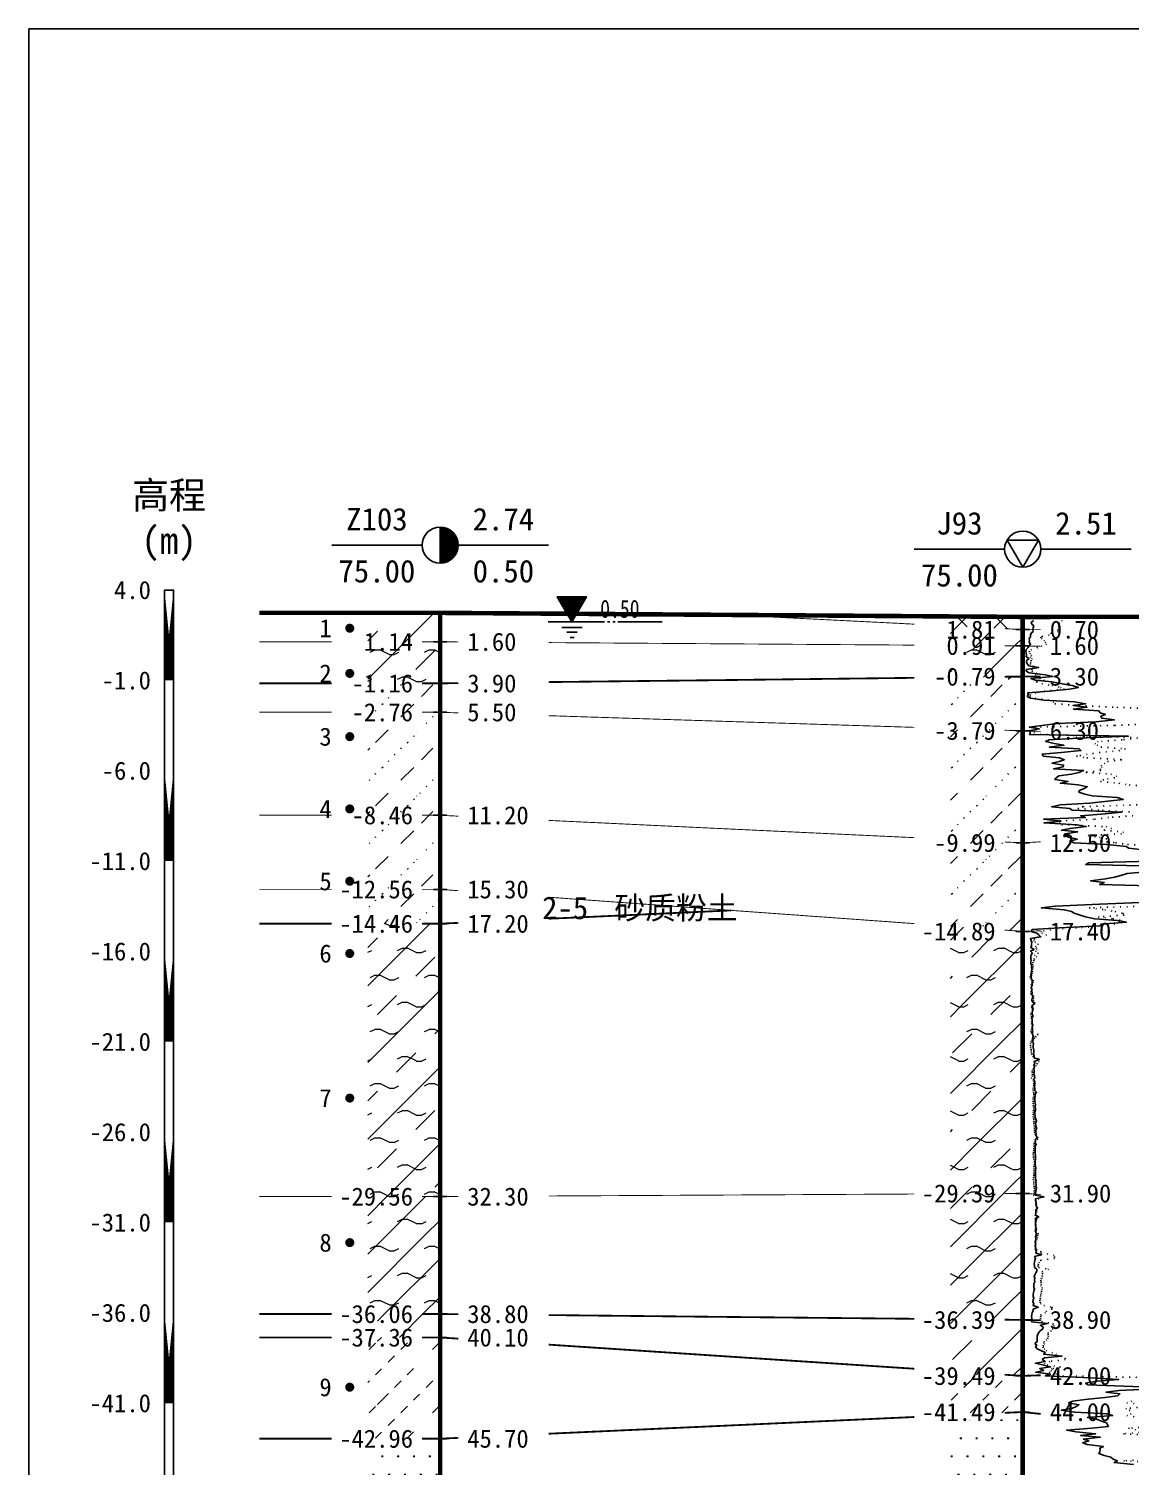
# Model space of a CAD drawing. Extents: x -37 to 3540, y -1485 to 297.
# Drawn here: x 2160.1 to 2281.9, y -1065.1 to -906 of the extents above; entities that cross this region are included whole.
import ezdxf
from ezdxf.enums import TextEntityAlignment as Align

# ---------------------------------------------------------------- set-up
doc = ezdxf.new("R2010")
doc.units = 0
doc.linetypes.add('DOT', pattern=[6.35, 0, -6.35])
doc.layers.get('0').update_dxf_attribs({"linetype": 'CONTINUOUS'})
for name, color, linetype in [('CURVE', 200, 'CONTINUOUS'), ('FRAME', 7, 'CONTINUOUS'), ('HOLE', 41, 'CONTINUOUS'), ('RULER', 7, 'CONTINUOUS'), ('SAMPLE', 1, 'CONTINUOUS'), ('STRATUM', 241, 'CONTINUOUS')]:
    doc.layers.add(name, color=color, linetype=linetype)
doc.layers.add('HATCH', color=7, linetype='CONTINUOUS', lineweight=13)
doc.styles.add('ST', font='')
doc.styles.get('ST').set_extended_font_data('SimSun')
pattern_1 = [(45, (2352.4367, -1188), (-4.24264, 4.24264), [10, 0]), (45, (2353.4977, -1191.182), (-2.12132, 6.36396), [3, -3])]
pattern_2 = [(45, (2352.4367, -1188), (-4.24264, 4.24264), [10, 0]), (45, (2353.4977, -1191.182), (-2.12132, 6.36396), [3, -3]), (26.565, (2353.5108, -1188.2536), (5.999823, 5.999812), [0.567, -12.849]), (0, (2352.944, -1188.2536), (0, 6), [0.567, -5.433]), (26.565, (2350.8554, -1188), (5.999823, 5.999812), [0.567, -12.849]), (0, (2351.3625, -1187.7464), (0, 6), [0.567, -5.433]), (153.435, (2352.9438, -1188.2536), (-5.999818, -5e-06), [1.134, -12.2826]), (26.565, (2356.5108, -1185.2536), (5.999823, 5.999812), [0.567, -12.849]), (0, (2355.944, -1185.2536), (0, 6), [0.567, -5.433]), (26.565, (2353.8554, -1185), (5.999823, 5.999812), [0.567, -12.849]), (0, (2354.3625, -1184.7464), (0, 6), [0.567, -5.433]), (153.435, (2355.9438, -1185.2536), (-5.999818, -5e-06), [1.134, -12.2826])]
pattern_3 = [(45, (2352.4367, -1188), (-7e-07, 6.99998), [1.97196, -7.92754]), (45, (2355.2495, -1185.171), (-7e-07, 6.99998), [1.99367, -7.90583]), (45, (2357.504, -1182.918), (-7e-07, 6.99998), [1.81361, -8.08588]), (26.565, (2352.4367, -1184.5), (7, 7), [0.0965, -15.55598]), (36.8699, (2353.1367, -1183.8), (7, 7), [0.19775, -34.80225]), (315, (2355.9367, -1181.024), (6.99998, 1e-06), [0.03305, -9.86644]), (26.565, (2355.9367, -1188), (7, 7), [0.14475, -15.50773]), (26.565, (2356.6367, -1187.3), (7, 7), [0.10528, -15.5472]), (90, (2356.987, -1186.95), (-7, -5e-07), [0.02877, -6.97123]), (26.565, (2357.3367, -1186.6), (7, 7), [0.091, -31.21394]), (36.8699, (2358.0367, -1185.9), (7, 7), [0.1107, -34.8893]), (45, (2358.7367, -1185.2), (-2e-07, 6.99998), [0.10911, -9.79038]), (315, (2359.351, -1184.452), (6.99998, 1e-06), [0.03305, -9.86644]), (36.8699, (2353.8367, -1183.1), (7, 7), [0.10224, -34.89776]), (53.1301, (2354.5367, -1182.4), (14, 21), [0.13438, -34.86562]), (53.1301, (2355.2367, -1181.7), (14, 21), [0.12625, -34.87375])]
pattern_4 = [(45, (2352.4367, -1188), (-2.12132, 2.12132), [10, 0]), (26.565, (2353.5108, -1188.2536), (5.999823, 5.999812), [0.567, -12.849]), (0, (2352.944, -1188.2536), (0, 6), [0.567, -5.433]), (26.565, (2350.8554, -1188), (5.999823, 5.999812), [0.567, -12.849]), (0, (2351.3625, -1187.7464), (0, 6), [0.567, -5.433]), (153.435, (2352.9438, -1188.2536), (-5.999818, -5e-06), [1.134, -12.2826]), (26.565, (2356.5108, -1185.2536), (5.999823, 5.999812), [0.567, -12.849]), (0, (2355.944, -1185.2536), (0, 6), [0.567, -5.433]), (26.565, (2353.8554, -1185), (5.999823, 5.999812), [0.567, -12.849]), (0, (2354.3625, -1184.7464), (0, 6), [0.567, -5.433]), (153.435, (2355.9438, -1185.2536), (-5.999818, -5e-06), [1.134, -12.2826])]
pattern_5 = [(45, (2352.4367, -1188), (-6e-07, 6.99998), [0.9473, -8.9522]), (45, (2353.8367, -1186.6), (-6e-07, 6.99998), [0.9869, -8.9126]), (45, (2355.2367, -1185.2), (-6e-07, 6.99998), [1.06018, -8.83931]), (45, (2356.6367, -1183.8), (-6e-07, 6.99998), [0.94918, -8.95032]), (45, (2358.0367, -1182.4), (-6e-07, 6.99998), [1.0365, -8.863]), (45, (2355.9367, -1188), (-6e-07, 6.99998), [1.01335, -8.88615]), (45, (2357.3367, -1186.6), (-6e-07, 6.99998), [1.07896, -12.12037]), (45, (2358.7367, -1185.2), (-6e-07, 6.99998), [0.99882, -8.90067]), (45, (2353.1367, -1183.8), (-4e-07, 6.99998), [1.05533, -8.84416]), (45, (2354.5367, -1182.4), (-4e-07, 6.99998), [1.0365, -8.863])]
pattern_6 = [(82.875, (2351.602, -1189.206), (0.000369, 10.0001764), [0.0893, -80.5337]), (143.13, (2351.703, -1189.2818), (-29.999964, 20.000054), [0.12627, -49.87373]), (172.875, (2351.8803, -1189.304), (-70.000246, 9.99966), [0.17857, -80.44443]), (206.565, (2352.0587, -1189.2147), (-9.999705, -9.99969), [0.19954, -22.16046]), (243.435, (2352.148, -1189.0363), (9e-06, -9.9997), [0.19954, -22.16146]), (255.964, (2352.2373, -1188.679), (-0.0002, -9.9995), [0.36813, -40.86287]), (255.964, (2352.5473, -1187.439), (-0.0002, -9.9995), [1.2784, -39.9526]), (255.964, (2352.6158, -1187.165), (-0.0002, -9.9995), [0.28235, -40.94865]), (216.87, (2352.806, -1186.9108), (-9.999982, -10.000018), [0.12627, -49.87373]), (243.435, (2352.705, -1186.9865), (9e-06, -9.9997), [0.19954, -22.16146]), (206.565, (2352.9845, -1186.8215), (-9.999705, -9.99969), [0.19954, -22.16046]), (172.875, (2353.1617, -1186.8437), (-70.000246, 9.99966), [0.17857, -80.44443]), (143.13, (2353.2627, -1186.9194), (-29.999964, 20.000054), [0.12627, -49.87373]), (82.875, (2353.2516, -1187.008), (0.000369, 10.0001764), [0.0893, -80.5337]), (0, (2352.107, -1187.66), (0, 10), [0.89286, -9.10714]), (0, (2352.4617, -1188), (1, 2), [0, -1.75]), (0, (2352.4367, -1187.975), (1, 2), [0, -1.75]), (0, (2352.4367, -1188), (1, 2), [0, -1.75]), (0, (2352.4117, -1188), (1, 2), [0, -1.75]), (0, (2352.4367, -1188.025), (1, 2), [0, -1.75])]

# ---------------------------------------------------------------- blocks, each defined once
blk = doc.blocks.new('H_sam_hole')
blk.add_line((0, 2), (0, -2))
at = {"const_width": 2}
blk.add_lwpolyline([(0, -1, 0.414214), (1, 0, 0.414214), (0, 1, 1)], format="xyb", dxfattribs=at)
blk.add_circle((0, 0), 2)
blk = doc.blocks.new('H_cpt_hole')
for p, q in [((-1.73, 1), (1.73, 1)), ((0, -2), (-1.73, 1)), ((1.73, 1), (0, -2))]:
    blk.add_line(p, q)
blk.add_circle((0, 0), 2)
blk = doc.blocks.new('SampleSoilUndisturbed')
at = {"const_width": 0.5}
blk.add_lwpolyline([(-0.25, 0, 1), (0.25, 0, 1)], format="xyb", close=True, dxfattribs=at)
blk = doc.blocks.new('Gwl')
blk.add_lwpolyline([(0, 0, 0, 3.22, 0), (0, 2.79, 3.22, 3.22, 0)], format="xyseb")
blk.add_lwpolyline([(0, 0), (1.61, 2.79), (-1.61, 2.79)], close=True)
for points in [[(-2.63, 0), (3.61, 0)], [(3.93, 0), (4.21, 0)], [(4.53, 0), (4.8, 0)], [(5.09, 0), (9.99, 0)], [(-1.09, -0.61), (1.16, -0.61)], [(-0.54, -1.14), (0.61, -1.14)], [(-0.19, -1.74), (0.26, -1.74)]]:
    blk.add_lwpolyline(points)
at = {"style": 'ST', "width": 0.8}
blk.add_attdef('*GWL', (3.14, 0.45), '', height=2, dxfattribs=at)

msp = doc.modelspace()

# ---------------------------------------------------------------- hatches: boundary and pattern name
at = {"layer": 'HATCH'}
h = msp.add_hatch(dxfattribs=at)
h.set_pattern_fill('FZNT', color=32, style=0)
h.set_pattern_definition(pattern_1)
h.paths.add_polyline_path([(2205.59, -970.65), (2197.59, -970.65), (2197.59, -973.85), (2205.59, -973.85)])
h.paths.add_polyline_path([(2196.38, -975.34), (2203.08, -975.34), (2203.08, -972.42), (2196.38, -972.42)], flags=9)
h = msp.add_hatch(dxfattribs=at)
h.set_pattern_fill('STT', color=50, style=0)
h.set_pattern_definition([(45, (2352.4367, -1188), (-2.12132, 2.12132), [10, 0]), (135, (2352.4367, -1188), (-2.12132, -2.12132), [10, 0])])
h.paths.add_polyline_path([(2270.05, -971.1), (2262.05, -971.05), (2262.05, -972.1), (2270.05, -972.5)])
h.paths.add_polyline_path([(2260.84, -973.99), (2267.54, -973.99), (2267.54, -971.06), (2260.84, -971.06)], flags=9)
h = msp.add_hatch(dxfattribs=at)
h.set_pattern_fill('FZNT', color=32, style=0)
h.set_pattern_definition(pattern_1)
h.paths.add_polyline_path([(2270.05, -972.5), (2262.05, -972.1), (2262.05, -974.25), (2270.05, -974.3)])
h.paths.add_polyline_path([(2260.84, -975.79), (2267.54, -975.79), (2267.54, -972.86), (2260.84, -972.86)], flags=9)
h.paths.add_polyline_path([(2260.84, -973.99), (2267.54, -973.99), (2267.54, -971.06), (2260.84, -971.06)], flags=9)
h = msp.add_hatch(dxfattribs=at)
h.set_pattern_fill('YNFNT', color=251, style=0)
h.set_pattern_definition(pattern_2)
h.paths.add_polyline_path([(2205.59, -973.85), (2197.59, -973.85), (2197.59, -978.45), (2205.59, -978.45)])
h.paths.add_polyline_path([(2194.95, -979.94), (2203.08, -979.94), (2203.08, -977.01), (2194.95, -977.01)], flags=9)
h.paths.add_polyline_path([(2196.38, -975.34), (2203.08, -975.34), (2203.08, -972.42), (2196.38, -972.42)], flags=9)
h = msp.add_hatch(dxfattribs=at)
h.set_pattern_fill('YNFNT', color=251, style=0)
h.set_pattern_definition(pattern_2)
h.paths.add_polyline_path([(2270.05, -974.3), (2262.05, -974.25), (2262.05, -977.79), (2270.05, -977.7)])
h.paths.add_polyline_path([(2259.41, -979.19), (2267.54, -979.19), (2267.54, -976.26), (2259.41, -976.26)], flags=9)
h.paths.add_polyline_path([(2260.84, -975.79), (2267.54, -975.79), (2267.54, -972.86), (2260.84, -972.86)], flags=9)
h = msp.add_hatch(dxfattribs=at)
h.set_pattern_fill('SZFT', color=52, style=0)
h.set_pattern_definition(pattern_3)
h.paths.add_polyline_path([(2270.05, -977.7), (2262.05, -977.79), (2262.05, -983.45), (2270.05, -983.7)])
h.paths.add_polyline_path([(2259.41, -985.19), (2267.54, -985.19), (2267.54, -982.26), (2259.41, -982.26)], flags=9)
h.paths.add_polyline_path([(2259.41, -979.19), (2267.54, -979.19), (2267.54, -976.26), (2259.41, -976.26)], flags=9)
h = msp.add_hatch(dxfattribs=at)
h.set_pattern_fill('SZFT', color=52, style=0)
h.set_pattern_definition(pattern_3)
h.paths.add_polyline_path([(2205.59, -978.45), (2197.59, -978.45), (2197.59, -981.65), (2205.59, -981.65)])
h.paths.add_polyline_path([(2194.95, -983.14), (2203.08, -983.14), (2203.08, -980.21), (2194.95, -980.21)], flags=9)
h.paths.add_polyline_path([(2194.95, -979.94), (2203.08, -979.94), (2203.08, -977.01), (2194.95, -977.01)], flags=9)
h = msp.add_hatch(dxfattribs=at)
h.set_pattern_fill('SZFT', color=52, style=0)
h.set_pattern_definition(pattern_3)
h.paths.add_polyline_path([(2205.59, -981.65), (2197.59, -981.65), (2197.59, -993.05), (2205.59, -993.05)])
h.paths.add_polyline_path([(2194.95, -994.54), (2203.08, -994.54), (2203.08, -991.61), (2194.95, -991.61)], flags=9)
h.paths.add_polyline_path([(2194.95, -983.14), (2203.08, -983.14), (2203.08, -980.21), (2194.95, -980.21)], flags=9)
h = msp.add_hatch(dxfattribs=at)
h.set_pattern_fill('SZFT', color=52, style=0)
h.set_pattern_definition(pattern_3)
h.paths.add_polyline_path([(2270.05, -983.7), (2262.05, -983.45), (2262.05, -995.72), (2270.05, -996.1)])
h.paths.add_polyline_path([(2259.41, -997.59), (2267.54, -997.59), (2267.54, -994.66), (2259.41, -994.66)], flags=9)
h.paths.add_polyline_path([(2259.41, -985.19), (2267.54, -985.19), (2267.54, -982.26), (2259.41, -982.26)], flags=9)
h = msp.add_hatch(dxfattribs=at)
h.set_pattern_fill('SZFT', color=52, style=0)
h.set_pattern_definition(pattern_3)
h.paths.add_polyline_path([(2205.59, -993.05), (2197.59, -993.05), (2197.59, -1001.25), (2205.59, -1001.25)])
h.paths.add_polyline_path([(2193.52, -1002.74), (2203.08, -1002.74), (2203.08, -999.81), (2193.52, -999.81)], flags=9)
h.paths.add_polyline_path([(2194.95, -994.54), (2203.08, -994.54), (2203.08, -991.61), (2194.95, -991.61)], flags=9)
h = msp.add_hatch(dxfattribs=at)
h.set_pattern_fill('SZFT', color=52, style=0)
h.set_pattern_definition(pattern_3)
h.paths.add_polyline_path([(2270.05, -996.1), (2262.05, -995.72), (2262.05, -1005.32), (2270.05, -1005.9)])
h.paths.add_polyline_path([(2257.98, -1007.39), (2267.54, -1007.39), (2267.54, -1004.46), (2257.98, -1004.46)], flags=9)
h.paths.add_polyline_path([(2259.41, -997.59), (2267.54, -997.59), (2267.54, -994.66), (2259.41, -994.66)], flags=9)
h = msp.add_hatch(dxfattribs=at)
h.set_pattern_fill('SZFT', color=52, style=0)
h.set_pattern_definition(pattern_3)
h.paths.add_polyline_path([(2205.59, -1001.25), (2197.59, -1001.25), (2197.59, -1005.05), (2205.59, -1005.05)])
h.paths.add_polyline_path([(2193.52, -1006.54), (2203.08, -1006.54), (2203.08, -1003.61), (2193.52, -1003.61)], flags=9)
h.paths.add_polyline_path([(2193.52, -1002.74), (2203.08, -1002.74), (2203.08, -999.81), (2193.52, -999.81)], flags=9)
h = msp.add_hatch(dxfattribs=at)
h.set_pattern_fill('YNFNT', color=251, style=0)
h.set_pattern_definition(pattern_2)
h.paths.add_polyline_path([(2205.59, -1005.05), (2197.59, -1005.05), (2197.59, -1035.25), (2205.59, -1035.25)])
h.paths.add_polyline_path([(2193.52, -1036.74), (2203.08, -1036.74), (2203.08, -1033.81), (2193.52, -1033.81)], flags=9)
h.paths.add_polyline_path([(2193.52, -1006.54), (2203.08, -1006.54), (2203.08, -1003.61), (2193.52, -1003.61)], flags=9)
h = msp.add_hatch(dxfattribs=at)
h.set_pattern_fill('YNFNT', color=251, style=0)
h.set_pattern_definition(pattern_2)
h.paths.add_polyline_path([(2270.05, -1005.9), (2262.05, -1005.32), (2262.05, -1034.94), (2270.05, -1034.9)])
h.paths.add_polyline_path([(2257.98, -1036.39), (2267.54, -1036.39), (2267.54, -1033.46), (2257.98, -1033.46)], flags=9)
h.paths.add_polyline_path([(2257.98, -1007.39), (2267.54, -1007.39), (2267.54, -1004.46), (2257.98, -1004.46)], flags=9)
h = msp.add_hatch(dxfattribs=at)
h.set_pattern_fill('YNNT', color=251, style=0)
h.set_pattern_definition(pattern_4)
h.paths.add_polyline_path([(2205.59, -1035.25), (2197.59, -1035.25), (2197.59, -1048.25), (2205.59, -1048.25)])
h.paths.add_polyline_path([(2193.52, -1049.74), (2203.08, -1049.74), (2203.08, -1046.81), (2193.52, -1046.81)], flags=9)
h.paths.add_polyline_path([(2193.52, -1036.74), (2203.08, -1036.74), (2203.08, -1033.81), (2193.52, -1033.81)], flags=9)
h = msp.add_hatch(dxfattribs=at)
h.set_pattern_fill('YNNT', color=251, style=0)
h.set_pattern_definition(pattern_4)
h.paths.add_polyline_path([(2270.05, -1034.9), (2262.05, -1034.94), (2262.05, -1048.82), (2270.05, -1048.9)])
h.paths.add_polyline_path([(2257.98, -1050.39), (2267.54, -1050.39), (2267.54, -1047.46), (2257.98, -1047.46)], flags=9)
h.paths.add_polyline_path([(2257.98, -1036.39), (2267.54, -1036.39), (2267.54, -1033.46), (2257.98, -1033.46)], flags=9)
h = msp.add_hatch(dxfattribs=at)
h.set_pattern_fill('FZNT', color=32, style=0)
h.set_pattern_definition(pattern_1)
h.paths.add_polyline_path([(2205.59, -1048.25), (2197.59, -1048.25), (2197.59, -1050.85), (2205.59, -1050.85)])
h.paths.add_polyline_path([(2193.52, -1052.34), (2203.08, -1052.34), (2203.08, -1049.41), (2193.52, -1049.41)], flags=9)
h.paths.add_polyline_path([(2193.52, -1049.74), (2203.08, -1049.74), (2203.08, -1046.81), (2193.52, -1046.81)], flags=9)
h = msp.add_hatch(dxfattribs=at)
h.set_pattern_fill('FZNT', color=32, style=0)
h.set_pattern_definition(pattern_1)
h.paths.add_polyline_path([(2270.05, -1048.9), (2262.05, -1048.82), (2262.05, -1054.57), (2270.05, -1055.1)])
h.paths.add_polyline_path([(2257.98, -1056.59), (2267.54, -1056.59), (2267.54, -1053.66), (2257.98, -1053.66)], flags=9)
h.paths.add_polyline_path([(2257.98, -1050.39), (2267.54, -1050.39), (2267.54, -1047.46), (2257.98, -1047.46)], flags=9)
h = msp.add_hatch(dxfattribs=at)
h.set_pattern_fill('NZFT', color=52, style=0)
h.set_pattern_definition(pattern_5)
h.paths.add_polyline_path([(2205.59, -1050.85), (2197.59, -1050.85), (2197.59, -1062.05), (2205.59, -1062.05)])
h.paths.add_polyline_path([(2193.52, -1063.54), (2203.08, -1063.54), (2203.08, -1060.61), (2193.52, -1060.61)], flags=9)
h.paths.add_polyline_path([(2193.52, -1052.34), (2203.08, -1052.34), (2203.08, -1049.41), (2193.52, -1049.41)], flags=9)
h = msp.add_hatch(dxfattribs=at)
h.set_pattern_fill('NZFT', color=52, style=0)
h.set_pattern_definition(pattern_5)
h.paths.add_polyline_path([(2270.05, -1055.1), (2262.05, -1054.57), (2262.05, -1059.47), (2270.05, -1059.1)])
h.paths.add_polyline_path([(2257.98, -1060.59), (2267.54, -1060.59), (2267.54, -1057.66), (2257.98, -1057.66)], flags=9)
h.paths.add_polyline_path([(2257.98, -1056.59), (2267.54, -1056.59), (2267.54, -1053.66), (2257.98, -1053.66)], flags=9)
h = msp.add_hatch(dxfattribs=at)
h.set_pattern_fill('FS', color=142, style=0)
h.set_pattern_definition(pattern_6)
h.paths.add_polyline_path([(2270.05, -1059.1), (2262.05, -1059.47), (2262.05, -1080.84), (2270.05, -1080.7)])
h.paths.add_polyline_path([(2257.98, -1082.19), (2267.54, -1082.19), (2267.54, -1079.26), (2257.98, -1079.26)], flags=9)
h.paths.add_polyline_path([(2257.98, -1060.59), (2267.54, -1060.59), (2267.54, -1057.66), (2257.98, -1057.66)], flags=9)
h = msp.add_hatch(dxfattribs=at)
h.set_pattern_fill('FS', color=142, style=0)
h.set_pattern_definition(pattern_6)
h.paths.add_polyline_path([(2205.59, -1062.05), (2197.59, -1062.05), (2197.59, -1081.85), (2205.59, -1081.85)])
h.paths.add_polyline_path([(2193.52, -1083.34), (2203.08, -1083.34), (2203.08, -1080.41), (2193.52, -1080.41)], flags=9)
h.paths.add_polyline_path([(2193.52, -1063.54), (2203.08, -1063.54), (2203.08, -1060.61), (2193.52, -1060.61)], flags=9)

# ---------------------------------------------------------------- linework, layer by layer
at = {"layer": 'CURVE', "color": 30, "linetype": 'Continuous'}
for points in [[(2271.26, -971.5), (2270.99, -971.7), (2271.06, -971.9), (2271.28, -972.1), (2271.19, -972.3), (2271.16, -972.5), (2271.19, -972.7), (2270.97, -972.9), (2270.93, -973.1), (2270.9, -973.3), (2270.77, -973.5), (2270.82, -973.7), (2270.77, -973.9), (2270.93, -974.1), (2270.77, -974.3), (2270.67, -974.5), (2270.42, -974.7), (2270.41, -974.9), (2270.44, -975.1), (2270.46, -975.3), (2270.42, -975.5), (2270.76, -975.7), (2270.51, -975.9), (2270.48, -976.1), (2270.54, -976.3), (2270.73, -976.5), (2271.82, -976.7), (2270.47, -976.9), (2270.45, -977.1), (2270.76, -977.3), (2272.53, -977.5), (2273.41, -977.7), (2270.95, -977.9), (2271.48, -978.1), (2273.27, -978.3), (2274.42, -978.5), (2275.54, -978.7), (2276.21, -978.9), (2275.22, -979.1), (2272.98, -979.3), (2270.61, -979.5), (2270.69, -979.7), (2270.55, -979.9), (2270.91, -980.1), (2272.4, -980.3), (2275.78, -980.5), (2277, -980.7), (2275.62, -980.9), (2277.16, -981.1), (2275.67, -981.3), (2278.47, -981.5), (2278.63, -981.7), (2279.2, -981.9), (2278.71, -982.1), (2278.8, -982.3), (2280.19, -982.5), (2278.16, -982.7), (2273.91, -982.9), (2272.17, -983.1), (2270.77, -983.3), (2271.89, -983.5), (2270.73, -983.7), (2270.91, -983.9), (2270.79, -984.1), (2281.75, -984.3), (2276.17, -984.5), (2272.99, -984.7), (2272.58, -984.9), (2273.55, -985.1), (2274.61, -985.3), (2272.98, -985.5), (2276.31, -985.7), (2276.5, -985.9), (2274.29, -986.1), (2272.2, -986.3), (2272.32, -986.5), (2274.14, -986.7), (2274.64, -986.9), (2274.09, -987.1), (2273.29, -987.3), (2274.57, -987.5), (2274.51, -987.7), (2273.46, -987.9), (2276.78, -988.1), (2276.27, -988.3), (2275.45, -988.5), (2274.04, -988.7), (2273.76, -988.9), (2273.61, -989.1), (2275.08, -989.3), (2274.22, -989.5), (2276.2, -989.7), (2277.19, -989.9), (2276.86, -990.1), (2276.34, -990.3), (2276.27, -990.5), (2276.91, -990.7), (2277.75, -990.9), (2280.51, -991.1), (2281.17, -991.3), (2279.48, -991.5), (2277.45, -991.7), (2274.19, -991.9), (2273.27, -992.1), (2275.26, -992.3), (2275.52, -992.5), (2281, -992.7), (2279.18, -992.9), (2276.47, -993.1), (2276.98, -993.3), (2272.36, -993.5), (2274.29, -993.7), (2272.41, -993.9), (2276.05, -994.1), (2277.08, -994.3), (2275.29, -994.5), (2274.33, -994.7), (2276.14, -994.9), (2274.74, -995.1), (2274.61, -995.3), (2275.25, -995.5), (2276.08, -995.7), (2275.26, -995.9), (2275.76, -996.1), (2279.35, -996.3), (2281.51, -996.5), (2281.79, -996.7), (2283.66, -996.9)], [(2285.54, -998.1), (2277.35, -998.3), (2277.02, -998.5), (2284.52, -998.7)], [(2283.68, -999.3), (2281.62, -999.5), (2280.89, -999.7), (2280.2, -999.9), (2279.22, -1000.1), (2277.56, -1000.3), (2279.07, -1000.5), (2278.55, -1000.7), (2285.53, -1000.9)], [(2283.08, -1002.7), (2278.56, -1002.9), (2273.69, -1003.1), (2272.11, -1003.3), (2274.64, -1003.5), (2275.44, -1003.7), (2275.75, -1003.9), (2276.42, -1004.1), (2277, -1004.3), (2278.03, -1004.5), (2280.53, -1004.7), (2281.53, -1004.9), (2278.74, -1005.1), (2278.63, -1005.3), (2274.14, -1005.5), (2271.09, -1005.7), (2270.99, -1005.9), (2271.61, -1006.1), (2271.82, -1006.3), (2272.06, -1006.5), (2270.9, -1006.7), (2270.97, -1006.9), (2271.06, -1007.1), (2271.02, -1007.3), (2271.02, -1007.5), (2270.96, -1007.7), (2271.31, -1007.9), (2270.92, -1008.1), (2271.12, -1008.3), (2270.97, -1008.5), (2270.95, -1008.7), (2270.95, -1008.9), (2270.99, -1009.1), (2270.96, -1009.3), (2270.96, -1009.5), (2271.05, -1009.7), (2271.01, -1009.9), (2271.07, -1010.1), (2271.02, -1010.3), (2271.01, -1010.5), (2270.95, -1010.7), (2271, -1010.9), (2270.98, -1011.1), (2271.08, -1011.3), (2271.11, -1011.5), (2271.09, -1011.7), (2271.08, -1011.9), (2270.99, -1012.1), (2271.05, -1012.3), (2271.06, -1012.5), (2271.09, -1012.7), (2271.05, -1012.9), (2271.25, -1013.1), (2271.1, -1013.3), (2271.07, -1013.5), (2271.13, -1013.7), (2271.4, -1013.9), (2271.11, -1014.1), (2271.13, -1014.3), (2271.2, -1014.5), (2271.15, -1014.7), (2271.11, -1014.9), (2271.11, -1015.1), (2271.22, -1015.3), (2271.07, -1015.5), (2271.09, -1015.7), (2271.1, -1015.9), (2271.11, -1016.1), (2271.17, -1016.3), (2271.1, -1016.5), (2271.15, -1016.7), (2271.15, -1016.9), (2271.14, -1017.1), (2271.14, -1017.3), (2271.23, -1017.5), (2271.14, -1017.7), (2271.22, -1017.9), (2271.12, -1018.1), (2271.23, -1018.3), (2271.19, -1018.5), (2271.2, -1018.7), (2271.25, -1018.9), (2271.28, -1019.1), (2271.27, -1019.3), (2271.24, -1019.5), (2271.31, -1019.7), (2271.32, -1019.9), (2271.9, -1020.1), (2271.31, -1020.3), (2271.38, -1020.5), (2271.28, -1020.7), (2271.36, -1020.9), (2271.3, -1021.1), (2271.31, -1021.3), (2271.31, -1021.5), (2271.29, -1021.7), (2271.34, -1021.9), (2271.4, -1022.1), (2271.24, -1022.3), (2271.38, -1022.5), (2271.38, -1022.7), (2271.41, -1022.9), (2271.37, -1023.1), (2271.4, -1023.3), (2271.39, -1023.5), (2271.59, -1023.7), (2271.43, -1023.9), (2271.44, -1024.1), (2271.4, -1024.3), (2271.41, -1024.5), (2271.41, -1024.7), (2271.42, -1024.9), (2271.46, -1025.1), (2271.43, -1025.3), (2271.48, -1025.5), (2271.47, -1025.7), (2271.41, -1025.9), (2271.39, -1026.1), (2271.43, -1026.3), (2271.44, -1026.5), (2271.49, -1026.7), (2271.59, -1026.9), (2271.48, -1027.1), (2271.52, -1027.3), (2271.51, -1027.5), (2271.61, -1027.7), (2271.5, -1027.9), (2271.51, -1028.1), (2271.53, -1028.3), (2271.5, -1028.5), (2271.7, -1028.7), (2271.48, -1028.9), (2271.46, -1029.1), (2271.43, -1029.3), (2271.54, -1029.5), (2271.42, -1029.7), (2271.44, -1029.9), (2271.42, -1030.1), (2271.44, -1030.3), (2271.44, -1030.5), (2271.46, -1030.7), (2271.46, -1030.9), (2271.48, -1031.1), (2271.43, -1031.3), (2271.44, -1031.5), (2271.43, -1031.7), (2271.46, -1031.9), (2271.51, -1032.1), (2271.47, -1032.3), (2271.47, -1032.5), (2271.48, -1032.7), (2271.47, -1032.9), (2271.47, -1033.1), (2271.47, -1033.3), (2271.55, -1033.5), (2271.51, -1033.7), (2271.55, -1033.9), (2271.52, -1034.1), (2271.58, -1034.3), (2271.53, -1034.5), (2271.49, -1034.7), (2271.44, -1034.9), (2271.44, -1035.1), (2272.41, -1035.3), (2271.47, -1035.5), (2271.47, -1035.7), (2271.53, -1035.9), (2271.52, -1036.1), (2271.53, -1036.3), (2271.69, -1036.5), (2271.52, -1036.7), (2271.52, -1036.9), (2271.52, -1037.1), (2271.48, -1037.3), (2271.82, -1037.5), (2271.43, -1037.7), (2271.53, -1037.9), (2271.46, -1038.1), (2271.48, -1038.3), (2271.48, -1038.5), (2271.51, -1038.7), (2271.57, -1038.9), (2271.46, -1039.1), (2271.53, -1039.3), (2271.54, -1039.5), (2271.47, -1039.7), (2271.5, -1039.9), (2271.47, -1040.1), (2271.44, -1040.3), (2271.47, -1040.5), (2271.44, -1040.7), (2271.48, -1040.9), (2271.45, -1041.1), (2271.57, -1041.3), (2271.51, -1041.5), (2272.14, -1041.7), (2271.37, -1041.9), (2271.47, -1042.1), (2271.38, -1042.3), (2271.36, -1042.5), (2271.33, -1042.7), (2271.36, -1042.9), (2271.36, -1043.1), (2271.63, -1043.3), (2271.63, -1043.5), (2271.5, -1043.7), (2271.39, -1043.9), (2271.32, -1044.1), (2271.41, -1044.3), (2271.36, -1044.5), (2271.38, -1044.7), (2271.3, -1044.9), (2271.28, -1045.1), (2271.3, -1045.3), (2271.36, -1045.5), (2271.27, -1045.7), (2271.23, -1045.9), (2271.21, -1046.1), (2271.2, -1046.3), (2271.28, -1046.5), (2271.19, -1046.7), (2271.16, -1046.9), (2271.28, -1047.1), (2271.19, -1047.3), (2271.77, -1047.5), (2271.22, -1047.7), (2271.2, -1047.9), (2271.09, -1048.1), (2271.06, -1048.3), (2271.03, -1048.5), (2271.05, -1048.7), (2271, -1048.9), (2271.06, -1049.1), (2272.79, -1049.3), (2272.01, -1049.5), (2272.3, -1049.7), (2272.26, -1049.9), (2271.99, -1050.1), (2271.84, -1050.3), (2271.73, -1050.5), (2271.65, -1050.7), (2271.64, -1050.9), (2271.65, -1051.1), (2271.66, -1051.3), (2271.41, -1051.5), (2271.61, -1051.7), (2271.47, -1051.9), (2271.64, -1052.1), (2272.07, -1052.3), (2272.53, -1052.5), (2272.38, -1052.7), (2274.39, -1052.9), (2272.46, -1053.1), (2272.21, -1053.3), (2272.54, -1053.5), (2271.46, -1053.7), (2272.39, -1053.9), (2273.13, -1054.1), (2271.93, -1054.3), (2272.37, -1054.5), (2271.5, -1054.7), (2273.12, -1054.9), (2272.54, -1055.1), (2277.57, -1055.3), (2280.66, -1055.5), (2278.25, -1055.7), (2277, -1055.9), (2277.27, -1056.1), (2283.22, -1056.3)], [(2285.44, -1056.5), (2280.73, -1056.7), (2279.25, -1056.9), (2280.8, -1057.1), (2280.57, -1057.3), (2279.12, -1057.5), (2276.95, -1057.7), (2275.6, -1057.9), (2275.12, -1058.1), (2276.27, -1058.3), (2275.95, -1058.5), (2275.47, -1058.7), (2274.31, -1058.9), (2275.82, -1059.1), (2279.33, -1059.3), (2280, -1059.5), (2277.19, -1059.7), (2278.23, -1059.9), (2278.76, -1060.1), (2279.32, -1060.3), (2279.43, -1060.5), (2279.53, -1060.7), (2277.71, -1060.9), (2274.91, -1061.1), (2275.95, -1061.3), (2278.11, -1061.5), (2276.46, -1061.7), (2278.63, -1061.9), (2276.77, -1062.1), (2277.35, -1062.3), (2276.69, -1062.5), (2277.2, -1062.7), (2278.99, -1062.9), (2278.57, -1063.1), (2278.61, -1063.3), (2278.57, -1063.5), (2278.46, -1063.7), (2279.07, -1063.9), (2279.8, -1064.1), (2280.05, -1064.3), (2280.53, -1064.5), (2280.17, -1064.7), (2282.3, -1064.9)]]:
    msp.add_lwpolyline(points, dxfattribs=at)
at = {"layer": 'CURVE', "color": 100, "linetype": 'DOT', "ltscale": 0.1}
for points in [[(2274.41, -971.5), (2274.13, -971.7), (2274.05, -971.9), (2274, -972.1), (2274.09, -972.3), (2273.93, -972.5), (2273.99, -972.7), (2273.19, -972.9), (2272.99, -973.1), (2272.07, -973.3), (2272.12, -973.5), (2272.38, -973.7), (2272.55, -973.9), (2272.69, -974.1), (2272.17, -974.3), (2271.71, -974.5), (2271.04, -974.7), (2270.76, -974.9), (2270.83, -975.1), (2271.04, -975.3), (2270.91, -975.5), (2271.11, -975.7), (2270.99, -975.9), (2270.96, -976.1), (2270.84, -976.3), (2271.3, -976.5), (2271.19, -976.7), (2271.06, -976.9), (2271.06, -977.1), (2271.61, -977.3), (2271.55, -977.5), (2270.99, -977.7), (2271.92, -977.9), (2272.45, -978.1), (2271.55, -978.3), (2272.16, -978.5), (2273.26, -978.7), (2274.22, -978.9), (2274.68, -979.1), (2272.51, -979.3), (2271.51, -979.5), (2270.91, -979.7), (2270.8, -979.9), (2271.38, -980.1), (2272.86, -980.3), (2273.41, -980.5), (2273.62, -980.7), (2276.28, -980.9), (2280.47, -981.1), (2284.49, -981.3)], [(2285.5, -982.9), (2280.19, -983.1), (2271.42, -983.3), (2271.73, -983.5), (2271.18, -983.7), (2271.27, -983.9), (2271.97, -984.1), (2279.01, -984.3), (2282.77, -984.5), (2281.05, -984.7), (2278.4, -984.9), (2278.02, -985.1), (2278.28, -985.3), (2278.7, -985.5), (2281.42, -985.7), (2280.8, -985.9), (2278.61, -986.1), (2277.2, -986.3), (2276.01, -986.5), (2277.15, -986.7), (2281.01, -986.9), (2279.51, -987.1), (2279.14, -987.3), (2278.72, -987.5), (2278.83, -987.7), (2278.65, -987.9), (2278.68, -988.1), (2277.04, -988.3), (2279.79, -988.5), (2280.45, -988.7), (2280.25, -988.9), (2279.02, -989.1), (2278.66, -989.3), (2280.69, -989.5), (2281.83, -989.7), (2284.48, -989.9)], [(2282.72, -991.9), (2276.72, -992.1), (2276.16, -992.3), (2278.84, -992.5), (2282.14, -992.7)], [(2282.25, -993.1), (2279.56, -993.3), (2277.9, -993.5), (2273.82, -993.7), (2274.1, -993.9), (2274.37, -994.1), (2279.27, -994.3), (2279.89, -994.5), (2279.03, -994.7), (2281.2, -994.9), (2280.99, -995.1), (2277.28, -995.3), (2278.54, -995.5), (2279.55, -995.7), (2278.61, -995.9), (2280.33, -996.1), (2281.66, -996.3), (2286.42, -996.5)], [(2283.86, -1003.1), (2277.4, -1003.3), (2279.13, -1003.5), (2280.25, -1003.7), (2281.12, -1003.9), (2281.27, -1004.1), (2278.4, -1004.3), (2280.02, -1004.5), (2280.97, -1004.7), (2280.82, -1004.9), (2280.26, -1005.1), (2279.58, -1005.3), (2276.01, -1005.5), (2273.16, -1005.7), (2272.09, -1005.9), (2272.15, -1006.1), (2272.7, -1006.3), (2271.7, -1006.5), (2271.35, -1006.7), (2271.29, -1006.9), (2271.39, -1007.1), (2271.78, -1007.3), (2271.46, -1007.5), (2271.55, -1007.7), (2271.64, -1007.9), (2271.45, -1008.1), (2271.79, -1008.3), (2271.35, -1008.5), (2271.61, -1008.7), (2271.36, -1008.9), (2271.31, -1009.1), (2271.17, -1009.3), (2271.15, -1009.5), (2271.19, -1009.7), (2271.21, -1009.9), (2271.09, -1010.1), (2271.17, -1010.3), (2271.06, -1010.5), (2271.1, -1010.7), (2270.87, -1010.9), (2270.92, -1011.1), (2271.19, -1011.3), (2271.3, -1011.5), (2271, -1011.7), (2271.02, -1011.9), (2271, -1012.1), (2271.11, -1012.3), (2270.99, -1012.5), (2270.96, -1012.7), (2270.96, -1012.9), (2271.11, -1013.1), (2271.23, -1013.3), (2271.21, -1013.5), (2271.34, -1013.7), (2271.3, -1013.9), (2271.06, -1014.1), (2271.03, -1014.3), (2271.11, -1014.5), (2271.13, -1014.7), (2271, -1014.9), (2270.93, -1015.1), (2271.03, -1015.3), (2270.99, -1015.5), (2271.09, -1015.7), (2271.07, -1015.9), (2271, -1016.1), (2271.15, -1016.3), (2271.11, -1016.5), (2271.06, -1016.7), (2270.96, -1016.9), (2270.95, -1017.1), (2271.76, -1017.3), (2271.49, -1017.5), (2271.42, -1017.7), (2271.06, -1017.9), (2270.99, -1018.1), (2270.92, -1018.3), (2270.9, -1018.5), (2270.91, -1018.7), (2270.99, -1018.9), (2270.98, -1019.1), (2271.01, -1019.3), (2271.02, -1019.5), (2271.17, -1019.7), (2271.3, -1019.9), (2271.67, -1020.1), (2271.88, -1020.3), (2271.67, -1020.5), (2271.55, -1020.7), (2271.39, -1020.9), (2271.22, -1021.1), (2271.11, -1021.3), (2271.11, -1021.5), (2271.13, -1021.7), (2271.14, -1021.9), (2270.99, -1022.1), (2271.26, -1022.3), (2271.26, -1022.5), (2271.27, -1022.7), (2271.28, -1022.9), (2271.26, -1023.1), (2271.22, -1023.3), (2271.19, -1023.5), (2271.26, -1023.7), (2271.3, -1023.9), (2271.29, -1024.1), (2271.22, -1024.3), (2271.19, -1024.5), (2271.19, -1024.7), (2271.21, -1024.9), (2271.21, -1025.1), (2271.26, -1025.3), (2271.29, -1025.5), (2271.26, -1025.7), (2271.23, -1025.9), (2271.22, -1026.1), (2271.22, -1026.3), (2271.25, -1026.5), (2271.27, -1026.7), (2271.29, -1026.9), (2271.3, -1027.1), (2271.31, -1027.3), (2271.35, -1027.5), (2271.37, -1027.7), (2271.37, -1027.9), (2271.37, -1028.1), (2271.42, -1028.3), (2271.45, -1028.5), (2271.71, -1028.7), (2271.74, -1028.9), (2271.47, -1029.1), (2271.31, -1029.3), (2271.31, -1029.5), (2271.31, -1029.7), (2271.29, -1029.9), (2271.29, -1030.1), (2271.25, -1030.3), (2271.22, -1030.5), (2271.23, -1030.7), (2271.23, -1030.9), (2271.25, -1031.1), (2271.37, -1031.3), (2271.38, -1031.5), (2271.34, -1031.7), (2271.3, -1031.9), (2271.3, -1032.1), (2271.33, -1032.3), (2271.29, -1032.5), (2271.27, -1032.7), (2271.28, -1032.9), (2271.26, -1033.1), (2271.21, -1033.3), (2271.27, -1033.5), (2271.29, -1033.7), (2271.29, -1033.9), (2271.31, -1034.1), (2271.34, -1034.3), (2271.34, -1034.5), (2271.35, -1034.7), (2271.29, -1034.9), (2271.23, -1035.1), (2272.33, -1035.3), (2271.8, -1035.5), (2271.52, -1035.7), (2271.51, -1035.9), (2271.54, -1036.1), (2271.58, -1036.3), (2271.66, -1036.5), (2271.61, -1036.7), (2271.6, -1036.9), (2271.52, -1037.1), (2271.38, -1037.3), (2271.58, -1037.5), (2271.66, -1037.7), (2271.47, -1037.9), (2271.45, -1038.1), (2271.53, -1038.3), (2271.49, -1038.5), (2271.49, -1038.7), (2271.47, -1038.9), (2271.4, -1039.1), (2271.77, -1039.3), (2271.72, -1039.5), (2271.65, -1039.7), (2271.62, -1039.9), (2271.59, -1040.1), (2271.46, -1040.3), (2271.49, -1040.5), (2271.46, -1040.7), (2271.47, -1040.9), (2271.54, -1041.1), (2272.11, -1041.3), (2272.02, -1041.5), (2273.47, -1041.7), (2273.58, -1041.9), (2273.58, -1042.1), (2272.06, -1042.3), (2271.91, -1042.5), (2271.78, -1042.7), (2271.73, -1042.9), (2271.81, -1043.1), (2272.91, -1043.3), (2272.2, -1043.5), (2272.25, -1043.7), (2272.21, -1043.9), (2272.24, -1044.1), (2272.13, -1044.3), (2272.05, -1044.5), (2272.08, -1044.7), (2272.09, -1044.9), (2272.04, -1045.1), (2272.21, -1045.3), (2272.2, -1045.5), (2272.12, -1045.7), (2272.11, -1045.9), (2272.05, -1046.1), (2272.03, -1046.3), (2272.01, -1046.5), (2271.93, -1046.7), (2271.97, -1046.9), (2272.01, -1047.1), (2272.37, -1047.3), (2273.3, -1047.5), (2273.31, -1047.7), (2272.68, -1047.9), (2272.58, -1048.1), (2272.08, -1048.3), (2272.04, -1048.5), (2272.01, -1048.7), (2272.02, -1048.9), (2272.13, -1049.1), (2273.4, -1049.3), (2273.45, -1049.5), (2273.66, -1049.7), (2273.39, -1049.9), (2273.22, -1050.1), (2272.86, -1050.3), (2272.85, -1050.5), (2272.91, -1050.7), (2272.83, -1050.9), (2272.72, -1051.1), (2272.37, -1051.3), (2272.48, -1051.5), (2272.34, -1051.7), (2272.29, -1051.9), (2272.43, -1052.1), (2272.63, -1052.3), (2273.27, -1052.5), (2273.71, -1052.7), (2274.16, -1052.9), (2274.77, -1053.1), (2274.76, -1053.3), (2273.06, -1053.5), (2272.47, -1053.7), (2272.75, -1053.9), (2274.22, -1054.1), (2273.31, -1054.3), (2273.24, -1054.5), (2272.99, -1054.7), (2273.91, -1054.9), (2274.48, -1055.1), (2284.63, -1055.3)], [(2282.13, -1057.9), (2281.56, -1058.1), (2284.71, -1058.3)], [(2284.22, -1058.5), (2281.45, -1058.7), (2281.83, -1058.9), (2282.33, -1059.1)], [(2282.06, -1059.3), (2281.56, -1059.5), (2282.88, -1059.7)], [(2284.4, -1060.7), (2281.76, -1060.9), (2282.84, -1061.1)], [(2283.71, -1061.3), (2281.21, -1061.5), (2284.53, -1061.7)], [(2285.25, -1064.3), (2281.23, -1064.5), (2285.16, -1064.7)]]:
    msp.add_lwpolyline(points, dxfattribs=at)
at = {"layer": 'FRAME', "linetype": 'Continuous'}
for p, q in [((2997.96, -906), (2160.07, -906)), ((2160.07, -906), (2160.07, -1173))]:
    msp.add_line(p, q, dxfattribs=at)
at = {"layer": 'HOLE', "linetype": 'Continuous'}
for points in [[(2203.59, -963.15), (2193.59, -963.15)], [(2207.59, -963.15), (2217.59, -963.15)], [(2268.05, -963.6), (2258.05, -963.6)], [(2272.05, -963.6), (2282.05, -963.6)], [(2269.3, -972.5), (2270.8, -972.5)], [(2204.84, -973.85), (2206.34, -973.85)], [(2269.3, -974.3), (2270.8, -974.3)], [(2204.84, -978.45), (2206.34, -978.45)], [(2269.3, -977.7), (2270.8, -977.7)], [(2204.84, -981.65), (2206.34, -981.65)], [(2269.3, -983.7), (2270.8, -983.7)], [(2204.84, -993.05), (2206.34, -993.05)], [(2269.3, -996.1), (2270.8, -996.1)], [(2204.84, -1001.25), (2206.34, -1001.25)], [(2204.84, -1005.05), (2206.34, -1005.05)], [(2269.3, -1005.9), (2270.8, -1005.9)], [(2204.84, -1035.25), (2206.34, -1035.25)], [(2269.3, -1034.9), (2270.8, -1034.9)], [(2204.84, -1048.25), (2206.34, -1048.25)], [(2269.3, -1048.9), (2270.8, -1048.9)], [(2204.84, -1050.85), (2206.34, -1050.85)], [(2269.3, -1055.1), (2270.8, -1055.1)], [(2269.3, -1059.1), (2270.8, -1059.1)], [(2204.84, -1062.05), (2206.34, -1062.05)]]:
    msp.add_lwpolyline(points, dxfattribs=at)
at = {"layer": 'HOLE', "linetype": 'Continuous', "const_width": 0.5}
for points in [[(2205.59, -970.65), (2205.59, -1120.65)], [(2270.05, -971.1), (2270.05, -1119.8)]]:
    msp.add_lwpolyline(points, dxfattribs=at)
at = {"layer": 'RULER', "linetype": 'Continuous', "const_width": 1}
for points in [[(2175.59, -968.12), (2175.59, -978.12)], [(2175.59, -988.12), (2175.59, -998.12)], [(2175.59, -1008.12), (2175.59, -1018.12)], [(2175.59, -1028.12), (2175.59, -1038.12)], [(2175.59, -1048.12), (2175.59, -1058.12)]]:
    msp.add_lwpolyline(points, close=True, dxfattribs=at)
at = {"layer": 'RULER', "linetype": 'Continuous'}
msp.add_lwpolyline([(2175.09, -968.12), (2176.09, -968.12), (2176.09, -1128.12), (2175.09, -1128.12)], close=True, dxfattribs=at)
at = {"layer": 'STRATUM', "linetype": 'Continuous'}
for points, const_width in [([(2185.59, -970.65), (2205.59, -970.65), (2270.05, -971.1), (2335, -971.03), (2390.49, -970.64), (2422.17, -970.81)], 0.5), ([(2237.82, -970.88), (2253.94, -971.69), (2258.05, -971.9)], 0.1), ([(2268.05, -972.4), (2270.05, -972.5), (2272.05, -972.51)], 0.1), ([(2185.59, -973.85), (2193.59, -973.85)], 0.1), ([(2203.59, -973.85), (2205.59, -973.85), (2207.59, -973.87)], 0.1), ([(2217.59, -973.94), (2237.82, -974.08), (2258.05, -974.22)], 0.1), ([(2268.05, -974.29), (2270.05, -974.3), (2272.05, -974.35)], 0.1), ([(2185.59, -978.45), (2193.59, -978.45)], 0.2), ([(2203.59, -978.45), (2205.59, -978.45), (2207.59, -978.43)], 0.2), ([(2217.59, -978.31), (2237.82, -978.08), (2258.05, -977.84)], 0.2), ([(2268.05, -977.72), (2270.05, -977.7), (2272.05, -977.69)], 0.2), ([(2185.59, -981.65), (2193.59, -981.65)], 0.1), ([(2203.59, -981.65), (2205.59, -981.65), (2207.59, -981.72)], 0.1), ([(2217.59, -982.03), (2237.82, -982.68), (2258.05, -983.32)], 0.1), ([(2268.05, -983.64), (2270.05, -983.7), (2272.05, -983.77)], 0.1), ([(2185.59, -993.05), (2193.59, -993.05)], 0.1), ([(2203.59, -993.05), (2205.59, -993.05), (2207.59, -993.15)], 0.1), ([(2217.59, -993.62), (2237.82, -994.58), (2258.05, -995.53)], 0.1), ([(2268.05, -996.01), (2270.05, -996.1), (2272.05, -995.99)], 0.1), ([(2185.59, -1001.25), (2193.59, -1001.25)], 0.1), ([(2203.59, -1001.25), (2205.59, -1001.25), (2207.59, -1001.4)], 0.1), ([(2217.59, -1002.12), (2237.82, -1003.58), (2258.05, -1005.04)], 0.1), ([(2217.59, -1004.5), (2221.71, -1004.32), (2237.82, -1003.58)], 0.2), ([(2185.59, -1005.05), (2193.59, -1005.05)], 0.2), ([(2203.59, -1005.05), (2205.59, -1005.05), (2207.59, -1004.96)], 0.2), ([(2268.05, -1005.76), (2270.05, -1005.9), (2272.05, -1005.84)], 0.1), ([(2185.59, -1035.25), (2193.59, -1035.25)], 0.1), ([(2203.59, -1035.25), (2205.59, -1035.25), (2207.59, -1035.24)], 0.1), ([(2217.59, -1035.19), (2237.82, -1035.08), (2258.05, -1034.97)], 0.1), ([(2268.05, -1034.91), (2270.05, -1034.9), (2272.05, -1035.02)], 0.1), ([(2185.59, -1048.25), (2193.59, -1048.25)], 0.2), ([(2203.59, -1048.25), (2205.59, -1048.25), (2207.59, -1048.27)], 0.2), ([(2217.59, -1048.37), (2237.82, -1048.58), (2258.05, -1048.78)], 0.2), ([(2268.05, -1048.88), (2270.05, -1048.9), (2272.05, -1048.94)], 0.2), ([(2185.59, -1050.85), (2193.59, -1050.85)], 0.2), ([(2203.59, -1050.85), (2205.59, -1050.85), (2207.59, -1050.98)], 0.2), ([(2217.59, -1051.64), (2237.82, -1052.98), (2258.05, -1054.31)], 0.2), ([(2268.05, -1054.97), (2270.05, -1055.1), (2272.05, -1055.03)], 0.2), ([(2217.59, -1061.5), (2237.82, -1060.58), (2258.05, -1059.65)], 0.2), ([(2268.05, -1059.19), (2270.05, -1059.1), (2272.05, -1059.31)], 0.2), ([(2185.59, -1062.05), (2193.59, -1062.05)], 0.2), ([(2203.59, -1062.05), (2205.59, -1062.05), (2207.59, -1061.96)], 0.2)]:
    msp.add_lwpolyline(points, dxfattribs=dict(at, const_width=const_width))

# ---------------------------------------------------------------- block references
at = {"layer": 'CURVE'}
msp.add_blockref('Gwl', (2220.16, -971.65), dxfattribs=at).add_auto_attribs({'*GWL': '0.50'})
at = {"layer": 'HOLE'}
for name, p in [('H_sam_hole', (2205.59, -963.15)), ('H_cpt_hole', (2270.05, -963.6))]:
    msp.add_blockref(name, p, dxfattribs=at)
at = {"layer": 'SAMPLE'}
for p in [(2195.59, -972.35), (2195.59, -977.35), (2195.59, -984.35), (2195.59, -992.35), (2195.59, -1000.35), (2195.59, -1008.35), (2195.59, -1024.35), (2195.59, -1040.35), (2195.59, -1056.35)]:
    msp.add_blockref('SampleSoilUndisturbed', p, dxfattribs=at)

# ---------------------------------------------------------------- texts
at = {"layer": 'HOLE', "style": 'ST'}
for s, p in [('Z103', (2198.59, -960.28)), ('2.74', (2212.59, -960.28)), ('J93', (2263.05, -960.73)), ('2.51', (2277.05, -960.73)), ('75.00', (2198.59, -966.03)), ('0.50', (2212.59, -966.03)), ('75.00', (2263.05, -966.48))]:
    msp.add_text(s, height=2.5, dxfattribs=at).set_placement(p, align=Align.MIDDLE_CENTER)
for s, p in [('1.81', (2267.05, -972.5)), ('1.14', (2202.59, -973.85)), ('0.91', (2267.05, -974.3)), ('-0.79', (2267.05, -977.7)), ('-1.16', (2202.59, -978.45)), ('-2.76', (2202.59, -981.65)), ('-3.79', (2267.05, -983.7)), ('-8.46', (2202.59, -993.05)), ('-9.99', (2267.05, -996.1)), ('-12.56', (2202.59, -1001.25)), ('-14.46', (2202.59, -1005.05)), ('-14.89', (2267.05, -1005.9)), ('-29.39', (2267.05, -1034.9)), ('-29.56', (2202.59, -1035.25)), ('-36.06', (2202.59, -1048.25)), ('-36.39', (2267.05, -1048.9)), ('-37.36', (2202.59, -1050.85)), ('-39.49', (2267.05, -1055.1)), ('-41.49', (2267.05, -1059.1)), ('-42.96', (2202.59, -1062.05))]:
    msp.add_text(s, height=2, dxfattribs=at).set_placement(p, align=Align.MIDDLE_RIGHT)
for s, p in [('0.70', (2273.05, -972.5)), ('1.60', (2208.59, -973.85)), ('1.60', (2273.05, -974.3)), ('3.30', (2273.05, -977.7)), ('3.90', (2208.59, -978.45)), ('5.50', (2208.59, -981.65)), ('6.30', (2273.05, -983.7)), ('11.20', (2208.59, -993.05)), ('12.50', (2273.05, -996.1)), ('15.30', (2208.59, -1001.25)), ('17.20', (2208.59, -1005.05)), ('17.40', (2273.05, -1005.9)), ('31.90', (2273.05, -1034.9)), ('32.30', (2208.59, -1035.25)), ('38.80', (2208.59, -1048.25)), ('38.90', (2273.05, -1048.9)), ('40.10', (2208.59, -1050.85)), ('42.00', (2273.05, -1055.1)), ('44.00', (2273.05, -1059.1)), ('45.70', (2208.59, -1062.05))]:
    msp.add_text(s, height=2, dxfattribs=at).set_placement(p, align=Align.MIDDLE_LEFT)
at = {"layer": 'RULER', "style": 'ST'}
for s, p in [('高程', (2175.59, -956.12)), ('(m)', (2175.59, -961.12))]:
    msp.add_text(s, height=3, dxfattribs=at).set_placement(p, align=Align.TOP_CENTER)
for s, p in [('4.0', (2173.59, -968.12)), ('-1.0', (2173.59, -978.12)), ('-6.0', (2173.59, -988.12)), ('-11.0', (2173.59, -998.12)), ('-16.0', (2173.59, -1008.12)), ('-21.0', (2173.59, -1018.12)), ('-26.0', (2173.59, -1028.12)), ('-31.0', (2173.59, -1038.12)), ('-36.0', (2173.59, -1048.12)), ('-41.0', (2173.59, -1058.12))]:
    msp.add_text(s, height=2, dxfattribs=at).set_placement(p, align=Align.MIDDLE_RIGHT)
at = {"layer": 'SAMPLE', "style": 'ST'}
for s, p in [('1', (2193.59, -972.35)), ('2', (2193.59, -977.35)), ('3', (2193.59, -984.35)), ('4', (2193.59, -992.35)), ('5', (2193.59, -1000.35)), ('6', (2193.59, -1008.35)), ('7', (2193.59, -1024.35)), ('8', (2193.59, -1040.35)), ('9', (2193.59, -1056.35))]:
    msp.add_text(s, height=2, dxfattribs=at).set_placement(p, align=Align.MIDDLE_RIGHT)
at = {"layer": 'STRATUM', "style": 'ST'}
for s, p in [('2-5', (2216.87, -1003.3)), ('砂质粉土', (2224.87, -1003.3))]:
    msp.add_text(s, height=2.5, dxfattribs=at).set_placement(p, align=Align.MIDDLE_LEFT)

doc.saveas('drawing.dxf')
